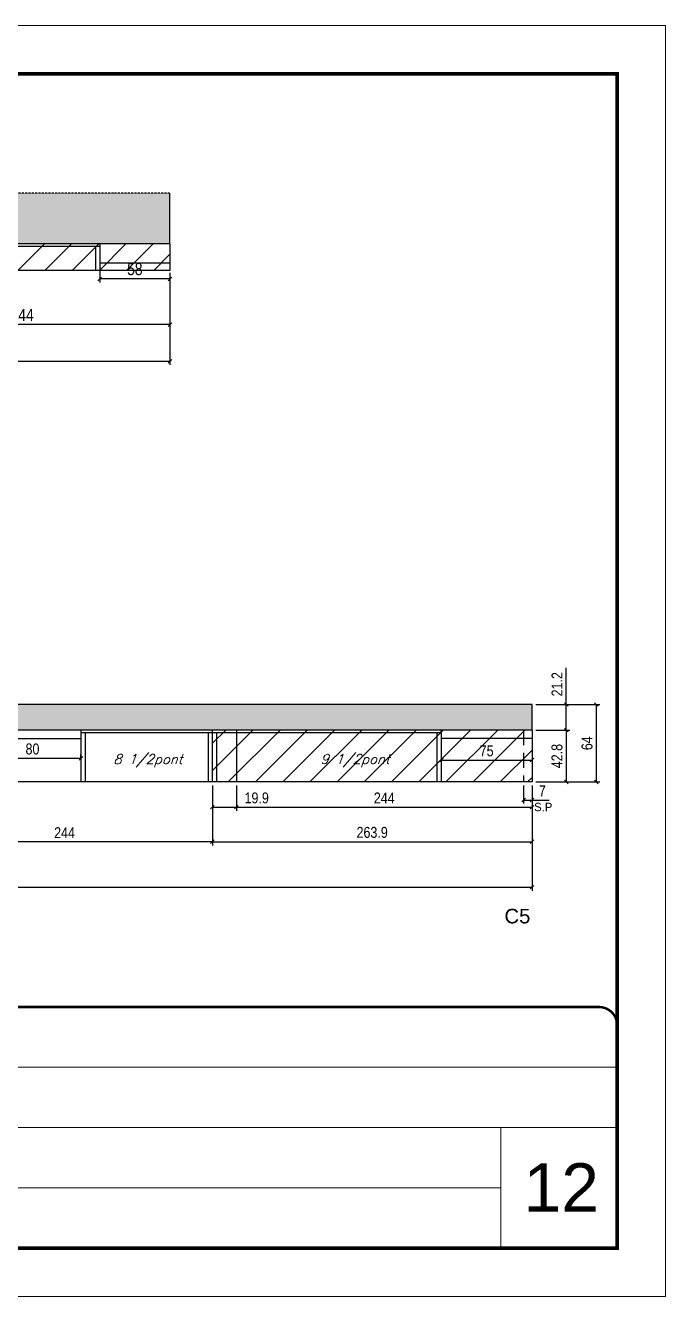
# Model space of a CAD drawing. Extents: x 137137 to 143418, y 10464 to 34486.
# Drawn here: x 142862 to 143391, y 31139 to 32189 of the extents above; entities that cross this region are included whole.
import ezdxf

# ---------------------------------------------------------------- set-up
doc = ezdxf.new("R2010")
doc.units = 0
for name, pattern in [('CONTINUO', [0]), ('DASHED', [0.75, 0.5, -0.25]), ('HIDDEN', [0.375, 0.25, -0.125])]:
    doc.linetypes.add(name, pattern=pattern)
for name, color, linetype in [('5', 5, 'Continuous'), ('COTA', 241, 'Continuous'), ('Painéis', 200, 'Continuous'), ('SARR_2.2x7', 40, 'Continuous'), ('SARR_3.5x7', 81, 'Continuous'), ('texto', 7, 'Continuous')]:
    doc.layers.add(name, color=color, linetype=linetype)
for name, color, linetype, lineweight in [('CARIMBO', 255, 'Continuous', 9), ('Escoras', 2, 'Continuous', 25), ('Folhas', 255, 'Continuous', 9), ('Hachura', 251, 'Continuous', 9), ('SARRAFO DE PRESSAO', 251, 'DASHED', 9)]:
    doc.layers.add(name, color=color, linetype=linetype, lineweight=lineweight)
doc.styles.add('ARIAL', font='arial.ttf')
doc.styles.add('COTA TECNICA', font='techl___.ttf', dxfattribs={"height": 10})
doc.styles.add('COTA TECNICA-50', font='techl___.ttf', dxfattribs={"height": 9})
doc.styles.add('Romans', font='romans.shx')
doc.styles.add('ROMAS860', font='ROMAS860.SHX')
doc.styles.get("Standard").update_dxf_attribs({"font": 'arial.ttf'})
doc.dimstyles.new('COTA PAINEL-50', dxfattribs={"dimtxt": 9, "dimasz": 3, "dimexe": 3, "dimexo": 3, "dimgap": 3, "dimtad": 1, "dimdec": 1, "dimzin": 12, "dimdsep": 46, "dimtxsty": 'COTA TECNICA-50', "dimblk1": 'OBLIQUE', "dimblk2": 'OBLIQUE', "dimsah": 1, "dimcen": 0.9, "dimclrd": 4, "dimclre": 4, "dimclrt": 240, "dimadec": 1, "dimazin": 3, "dimtfac": 1, "dimtdec": 1, "dimtmove": 0, "dimatfit": 3, "dimfxl": 1, "dimtolj": 1, "dimtzin": 12, "dimarcsym": 0})
doc.dimstyles.new('PAINEL', dxfattribs={"dimtxt": 10, "dimasz": 3, "dimexe": 3, "dimexo": 3, "dimgap": 3, "dimtad": 1, "dimdec": 1, "dimzin": 12, "dimdsep": 46, "dimtxsty": 'COTA TECNICA', "dimblk1": 'OBLIQUE', "dimblk2": 'OBLIQUE', "dimsah": 1, "dimcen": 0.9, "dimclrd": 4, "dimclre": 4, "dimclrt": 240, "dimadec": 1, "dimazin": 3, "dimtfac": 1, "dimtdec": 1, "dimtmove": 0, "dimatfit": 3, "dimfxl": 1, "dimtolj": 1, "dimtzin": 12, "dimarcsym": 0})

# ---------------------------------------------------------------- blocks, each defined once
blk = doc.blocks.new('9999999999')
at = {"color": 30, "linetype": 'CONTINUO'}
for p, q in [((98564.6, 34379.6), (99584, 34379.6)), ((98564.6, 34329.8), (99488, 34329.8)), ((99584, 34329.8), (99488, 34329.8)), ((99488, 34329.8), (99488, 34230.2)), ((98564.6, 34280), (99488, 34280))]:
    blk.add_line(p, q, dxfattribs=at)
at = {"color": 30, "linetype": 'CONTINUO', "const_width": 2}
blk.add_lwpolyline([(99584, 34230.2), (99584, 34414.4, 0.414214), (99569, 34429.4), (98229, 34429.4, 0.414214), (98214, 34414.4), (98214, 34245.2, 0.414214), (98229, 34230.2), (99584, 34230.2)], format="xyb", dxfattribs=at)
at = {"layer": 'Folhas'}
blk.add_lwpolyline([(98139, 34190.2), (99624, 34190.2), (99624, 35240.2), (98139, 35240.2)], close=True, dxfattribs=at)
at = {"layer": 'Folhas', "color": 30, "const_width": 3}
blk.add_lwpolyline([(98214, 34230.2), (99584, 34230.2), (99584, 35200.2), (98214, 35200.2)], close=True, dxfattribs=at)
blk = doc.blocks.new('_Oblique')
at = {"color": 0, "linetype": 'ByBlock', "lineweight": -2}
blk.add_line((-0.5, -0.5), (0.5, 0.5), dxfattribs=at)
blk = doc.blocks.new('*D344')
at = {"layer": 'COTA', "color": 4, "linetype": 'ByBlock', "lineweight": -2, "transparency": 16777216}
for p, q in [((142737.7, 31983.2), (142737.7, 31938.5)), ((142981.7, 31983.2), (142981.7, 31938.5)), ((142981.7, 31941.5), (142737.7, 31941.5))]:
    blk.add_line(p, q, dxfattribs=at)
at = {"layer": 'Defpoints', "color": 0, "linetype": 'ByBlock', "transparency": 16777216}
for p in [(142737.7, 31986.2), (142981.7, 31986.2), (142737.7, 31941.5)]:
    blk.add_point(p, dxfattribs=at)
at = {"layer": 'COTA', "color": 4, "linetype": 'ByBlock', "lineweight": -2, "transparency": 16777216, "xscale": 3, "yscale": 3, "zscale": 3, "rotation": 180}
blk.add_blockref('_Oblique', (142737.7, 31941.5), dxfattribs=at)
at = {"layer": 'COTA', "color": 4, "linetype": 'ByBlock', "lineweight": -2, "transparency": 16777216, "xscale": 3, "yscale": 3, "zscale": 3}
blk.add_blockref('_Oblique', (142981.7, 31941.5), dxfattribs=at)
at = {"layer": 'COTA', "color": 240, "linetype": 'ByBlock', "transparency": 16777216, "insert": (142859.7, 31949.5), "char_height": 10, "attachment_point": 5, "style": 'COTA TECNICA'}
blk.add_mtext('\\A1;244', dxfattribs=at)
blk = doc.blocks.new('*D347')
at = {"layer": 'COTA', "color": 4, "linetype": 'ByBlock', "lineweight": -2, "transparency": 16777216}
for p, q in [((142923.7, 31994.2), (142923.7, 31976.2)), ((142981.7, 31984.2), (142981.7, 31976.2)), ((142981.7, 31979.2), (142923.7, 31979.2))]:
    blk.add_line(p, q, dxfattribs=at)
at = {"layer": 'Defpoints', "color": 0, "linetype": 'ByBlock', "transparency": 16777216}
for p in [(142923.7, 31997.2), (142981.7, 31987.2), (142923.7, 31979.2)]:
    blk.add_point(p, dxfattribs=at)
at = {"layer": 'COTA', "color": 4, "linetype": 'ByBlock', "lineweight": -2, "transparency": 16777216, "xscale": 3, "yscale": 3, "zscale": 3, "rotation": 180}
blk.add_blockref('_Oblique', (142923.7, 31979.2), dxfattribs=at)
at = {"layer": 'COTA', "color": 4, "linetype": 'ByBlock', "lineweight": -2, "transparency": 16777216, "xscale": 3, "yscale": 3, "zscale": 3}
blk.add_blockref('_Oblique', (142981.7, 31979.2), dxfattribs=at)
at = {"layer": 'COTA', "color": 240, "linetype": 'ByBlock', "transparency": 16777216, "insert": (142952.7, 31987.3), "char_height": 10, "attachment_point": 5, "style": 'COTA TECNICA'}
blk.add_mtext('\\A1;58', dxfattribs=at)
blk = doc.blocks.new('*D422')
at = {"layer": 'Defpoints', "color": 0, "linetype": 'ByBlock', "transparency": 16777216}
for p in [(142040.7, 31563.7), (143280.6, 31563.7), (143280.6, 31476.8)]:
    blk.add_point(p, dxfattribs=at)
at = {"layer": 'Escoras', "color": 4, "linetype": 'ByBlock', "lineweight": -2, "transparency": 16777216}
for p, q in [((142040.7, 31560.7), (142040.7, 31473.8)), ((143280.6, 31560.7), (143280.6, 31473.8)), ((142040.7, 31476.8), (143280.6, 31476.8))]:
    blk.add_line(p, q, dxfattribs=at)
at = {"layer": 'Escoras', "color": 4, "linetype": 'ByBlock', "lineweight": -2, "transparency": 16777216, "xscale": 3, "yscale": 3, "zscale": 3, "rotation": 180}
blk.add_blockref('_Oblique', (142040.7, 31476.8), dxfattribs=at)
at = {"layer": 'Escoras', "color": 4, "linetype": 'ByBlock', "lineweight": -2, "transparency": 16777216, "xscale": 3, "yscale": 3, "zscale": 3}
blk.add_blockref('_Oblique', (143280.6, 31476.8), dxfattribs=at)
at = {"layer": 'Escoras', "color": 240, "linetype": 'ByBlock', "transparency": 16777216, "insert": (142660.6, 31484.5), "char_height": 9, "attachment_point": 5, "style": 'COTA TECNICA-50'}
blk.add_mtext('\\A1;1239.9', dxfattribs=at)
blk = doc.blocks.new('*D423')
at = {"layer": 'Defpoints', "color": 0, "linetype": 'ByBlock', "transparency": 16777216}
for p in [(143016.7, 31563.7), (143036.6, 31563.7), (143036.6, 31542.9)]:
    blk.add_point(p, dxfattribs=at)
at = {"layer": 'Escoras', "color": 4, "linetype": 'ByBlock', "lineweight": -2, "transparency": 16777216}
for p, q in [((143016.7, 31560.7), (143016.7, 31539.9)), ((143036.6, 31560.7), (143036.6, 31539.9)), ((143016.7, 31542.9), (143036.6, 31542.9)), ((143036.6, 31542.9), (143067, 31542.9))]:
    blk.add_line(p, q, dxfattribs=at)
at = {"layer": 'Escoras', "color": 4, "linetype": 'ByBlock', "lineweight": -2, "transparency": 16777216, "xscale": 3, "yscale": 3, "zscale": 3, "rotation": 180}
blk.add_blockref('_Oblique', (143016.7, 31542.9), dxfattribs=at)
at = {"layer": 'Escoras', "color": 4, "linetype": 'ByBlock', "lineweight": -2, "transparency": 16777216, "xscale": 3, "yscale": 3, "zscale": 3}
blk.add_blockref('_Oblique', (143036.6, 31542.9), dxfattribs=at)
at = {"layer": 'Escoras', "color": 240, "linetype": 'ByBlock', "transparency": 16777216, "insert": (143053.3, 31550.5), "char_height": 9, "attachment_point": 5, "style": 'COTA TECNICA-50'}
blk.add_mtext('\\A1;19.9', dxfattribs=at)
blk = doc.blocks.new('*D424')
at = {"layer": 'Defpoints', "color": 0, "linetype": 'ByBlock', "transparency": 16777216}
for p in [(143036.6, 31563.7), (143280.6, 31563.7), (143280.6, 31542.9)]:
    blk.add_point(p, dxfattribs=at)
at = {"layer": 'Escoras', "color": 4, "linetype": 'ByBlock', "lineweight": -2, "transparency": 16777216}
for p, q in [((143036.6, 31560.7), (143036.6, 31539.9)), ((143280.6, 31560.7), (143280.6, 31539.9)), ((143036.6, 31542.9), (143280.6, 31542.9))]:
    blk.add_line(p, q, dxfattribs=at)
at = {"layer": 'Escoras', "color": 4, "linetype": 'ByBlock', "lineweight": -2, "transparency": 16777216, "xscale": 3, "yscale": 3, "zscale": 3, "rotation": 180}
blk.add_blockref('_Oblique', (143036.6, 31542.9), dxfattribs=at)
at = {"layer": 'Escoras', "color": 4, "linetype": 'ByBlock', "lineweight": -2, "transparency": 16777216, "xscale": 3, "yscale": 3, "zscale": 3}
blk.add_blockref('_Oblique', (143280.6, 31542.9), dxfattribs=at)
at = {"layer": 'Escoras', "color": 240, "linetype": 'ByBlock', "transparency": 16777216, "insert": (143158.6, 31550.5), "char_height": 9, "attachment_point": 5, "style": 'COTA TECNICA-50'}
blk.add_mtext('\\A1;244', dxfattribs=at)
blk = doc.blocks.new('*D425')
at = {"layer": 'Defpoints', "color": 0, "linetype": 'ByBlock', "transparency": 16777216}
for p in [(143016.7, 31563.7), (143280.6, 31563.7), (143280.6, 31514.3)]:
    blk.add_point(p, dxfattribs=at)
at = {"layer": 'Escoras', "color": 4, "linetype": 'ByBlock', "lineweight": -2, "transparency": 16777216}
for p, q in [((143016.7, 31560.7), (143016.7, 31511.3)), ((143280.6, 31560.7), (143280.6, 31511.3)), ((143016.7, 31514.3), (143280.6, 31514.3))]:
    blk.add_line(p, q, dxfattribs=at)
at = {"layer": 'Escoras', "color": 4, "linetype": 'ByBlock', "lineweight": -2, "transparency": 16777216, "xscale": 3, "yscale": 3, "zscale": 3, "rotation": 180}
blk.add_blockref('_Oblique', (143016.7, 31514.3), dxfattribs=at)
at = {"layer": 'Escoras', "color": 4, "linetype": 'ByBlock', "lineweight": -2, "transparency": 16777216, "xscale": 3, "yscale": 3, "zscale": 3}
blk.add_blockref('_Oblique', (143280.6, 31514.3), dxfattribs=at)
at = {"layer": 'Escoras', "color": 240, "linetype": 'ByBlock', "transparency": 16777216, "insert": (143148.6, 31522), "char_height": 9, "attachment_point": 5, "style": 'COTA TECNICA-50'}
blk.add_mtext('\\A1;263.9', dxfattribs=at)
blk = doc.blocks.new('*D426')
at = {"layer": 'Defpoints', "color": 0, "linetype": 'ByBlock', "transparency": 16777216}
for p in [(142772.7, 31563.7), (143016.7, 31563.7), (142772.7, 31514.3)]:
    blk.add_point(p, dxfattribs=at)
at = {"layer": 'Escoras', "color": 4, "linetype": 'ByBlock', "lineweight": -2, "transparency": 16777216}
for p, q in [((142772.7, 31560.7), (142772.7, 31511.3)), ((143016.7, 31560.7), (143016.7, 31511.3)), ((143016.7, 31514.3), (142772.7, 31514.3))]:
    blk.add_line(p, q, dxfattribs=at)
at = {"layer": 'Escoras', "color": 4, "linetype": 'ByBlock', "lineweight": -2, "transparency": 16777216, "xscale": 3, "yscale": 3, "zscale": 3, "rotation": 180}
blk.add_blockref('_Oblique', (142772.7, 31514.3), dxfattribs=at)
at = {"layer": 'Escoras', "color": 4, "linetype": 'ByBlock', "lineweight": -2, "transparency": 16777216, "xscale": 3, "yscale": 3, "zscale": 3}
blk.add_blockref('_Oblique', (143016.7, 31514.3), dxfattribs=at)
at = {"layer": 'Escoras', "color": 240, "linetype": 'ByBlock', "transparency": 16777216, "insert": (142894.7, 31521.8), "char_height": 9, "attachment_point": 5, "style": 'COTA TECNICA-50'}
blk.add_mtext('\\A1;244', dxfattribs=at)
blk = doc.blocks.new('*D430')
at = {"layer": 'Defpoints', "color": 0, "linetype": 'ByBlock', "transparency": 16777216}
for p in [(143205.6, 31588.4), (143280.6, 31588.4), (143280.6, 31581.8)]:
    blk.add_point(p, dxfattribs=at)
at = {"layer": 'Escoras', "color": 4, "linetype": 'ByBlock', "lineweight": -2, "transparency": 16777216}
for p, q in [((143205.6, 31585.4), (143205.6, 31578.8)), ((143280.6, 31585.4), (143280.6, 31578.8)), ((143205.6, 31581.8), (143280.6, 31581.8))]:
    blk.add_line(p, q, dxfattribs=at)
at = {"layer": 'Escoras', "color": 4, "linetype": 'ByBlock', "lineweight": -2, "transparency": 16777216, "xscale": 3, "yscale": 3, "zscale": 3, "rotation": 180}
blk.add_blockref('_Oblique', (143205.6, 31581.8), dxfattribs=at)
at = {"layer": 'Escoras', "color": 4, "linetype": 'ByBlock', "lineweight": -2, "transparency": 16777216, "xscale": 3, "yscale": 3, "zscale": 3}
blk.add_blockref('_Oblique', (143280.6, 31581.8), dxfattribs=at)
at = {"layer": 'Escoras', "color": 240, "linetype": 'ByBlock', "transparency": 16777216, "insert": (143243.1, 31589.4), "char_height": 9, "attachment_point": 5, "style": 'COTA TECNICA-50'}
blk.add_mtext('\\A1;75', dxfattribs=at)
blk = doc.blocks.new('*D281')
at = {"layer": 'Defpoints', "color": 0, "linetype": 'ByBlock', "transparency": 16777216}
for p in [(143273.6, 31563.7), (143280.6, 31563.7), (143280.6, 31548.8)]:
    blk.add_point(p, dxfattribs=at)
at = {"layer": 'Escoras', "color": 4, "linetype": 'ByBlock', "lineweight": -2, "transparency": 16777216}
for p, q in [((143273.6, 31560.7), (143273.6, 31545.8)), ((143280.6, 31560.7), (143280.6, 31545.8)), ((143273.6, 31548.8), (143280.6, 31548.8)), ((143280.6, 31548.8), (143294.7, 31548.8))]:
    blk.add_line(p, q, dxfattribs=at)
at = {"layer": 'Escoras', "color": 4, "linetype": 'ByBlock', "lineweight": -2, "transparency": 16777216, "xscale": 3, "yscale": 3, "zscale": 3, "rotation": 180}
blk.add_blockref('_Oblique', (143273.6, 31548.8), dxfattribs=at)
at = {"layer": 'Escoras', "color": 4, "linetype": 'ByBlock', "lineweight": -2, "transparency": 16777216, "xscale": 3, "yscale": 3, "zscale": 3}
blk.add_blockref('_Oblique', (143280.6, 31548.8), dxfattribs=at)
at = {"layer": 'Escoras', "color": 240, "linetype": 'ByBlock', "transparency": 16777216, "insert": (143289.1, 31556.4), "char_height": 9, "attachment_point": 5, "style": 'COTA TECNICA-50'}
blk.add_mtext('\\A1;7', dxfattribs=at)
blk = doc.blocks.new('*D435')
at = {"layer": 'Defpoints', "color": 0, "linetype": 'ByBlock', "transparency": 16777216}
for p in [(143280.6, 31606.5), (143280.6, 31563.7), (143308.8, 31563.7)]:
    blk.add_point(p, dxfattribs=at)
at = {"layer": 'Escoras', "color": 4, "linetype": 'ByBlock', "lineweight": -2, "transparency": 16777216}
for p, q in [((143283.6, 31606.5), (143311.8, 31606.5)), ((143308.8, 31606.5), (143308.8, 31563.7)), ((143283.6, 31563.7), (143311.8, 31563.7))]:
    blk.add_line(p, q, dxfattribs=at)
at = {"layer": 'Escoras', "color": 4, "linetype": 'ByBlock', "lineweight": -2, "transparency": 16777216, "xscale": 3, "yscale": 3, "zscale": 3}
for p, rotation in [((143308.8, 31606.5), 90), ((143308.8, 31563.7), 270)]:
    blk.add_blockref('_Oblique', p, dxfattribs=dict(at, rotation=rotation))
at = {"layer": 'Escoras', "color": 240, "linetype": 'ByBlock', "transparency": 16777216, "insert": (143301.2, 31585.1), "char_height": 9, "attachment_point": 5, "rotation": 90, "style": 'COTA TECNICA-50'}
blk.add_mtext('\\A1;42.8', dxfattribs=at)
blk = doc.blocks.new('*D436')
at = {"layer": 'Defpoints', "color": 0, "linetype": 'ByBlock', "transparency": 16777216}
for p in [(143280.6, 31627.7), (143308.8, 31627.7), (143280.6, 31606.5)]:
    blk.add_point(p, dxfattribs=at)
at = {"layer": 'Escoras', "color": 4, "linetype": 'ByBlock', "lineweight": -2, "transparency": 16777216}
for p, q in [((143308.8, 31627.7), (143308.8, 31658.1)), ((143283.6, 31627.7), (143311.8, 31627.7)), ((143308.8, 31606.5), (143308.8, 31627.7)), ((143283.6, 31606.5), (143311.8, 31606.5))]:
    blk.add_line(p, q, dxfattribs=at)
at = {"layer": 'Escoras', "color": 4, "linetype": 'ByBlock', "lineweight": -2, "transparency": 16777216, "xscale": 3, "yscale": 3, "zscale": 3}
for p, rotation in [((143308.8, 31627.7), 90), ((143308.8, 31606.5), 270)]:
    blk.add_blockref('_Oblique', p, dxfattribs=dict(at, rotation=rotation))
at = {"layer": 'Escoras', "color": 240, "linetype": 'ByBlock', "transparency": 16777216, "insert": (143301.2, 31644.4), "char_height": 9, "attachment_point": 5, "rotation": 90, "style": 'COTA TECNICA-50'}
blk.add_mtext('\\A1;21.2', dxfattribs=at)
blk = doc.blocks.new('*D437')
at = {"layer": 'Defpoints', "color": 0, "linetype": 'ByBlock', "transparency": 16777216}
for p in [(143280.6, 31627.7), (143280.6, 31563.7), (143333.6, 31563.7)]:
    blk.add_point(p, dxfattribs=at)
at = {"layer": 'Escoras', "color": 4, "linetype": 'ByBlock', "lineweight": -2, "transparency": 16777216}
for p, q in [((143283.6, 31627.7), (143336.6, 31627.7)), ((143333.6, 31627.7), (143333.6, 31563.7)), ((143283.6, 31563.7), (143336.6, 31563.7))]:
    blk.add_line(p, q, dxfattribs=at)
at = {"layer": 'Escoras', "color": 4, "linetype": 'ByBlock', "lineweight": -2, "transparency": 16777216, "xscale": 3, "yscale": 3, "zscale": 3}
for p, rotation in [((143333.6, 31627.7), 90), ((143333.6, 31563.7), 270)]:
    blk.add_blockref('_Oblique', p, dxfattribs=dict(at, rotation=rotation))
at = {"layer": 'Escoras', "color": 240, "linetype": 'ByBlock', "transparency": 16777216, "insert": (143326, 31595.7), "char_height": 9, "attachment_point": 5, "rotation": 90, "style": 'COTA TECNICA-50'}
blk.add_mtext('\\A1;64', dxfattribs=at)
blk = doc.blocks.new('*D438')
at = {"layer": 'Defpoints', "color": 0, "linetype": 'ByBlock', "transparency": 16777216}
for p in [(142828.2, 31583.3), (142908.2, 31583.3), (142908.2, 31580.2)]:
    blk.add_point(p, dxfattribs=at)
at = {"layer": 'Escoras', "color": 4, "linetype": 'ByBlock', "lineweight": -2, "transparency": 16777216}
for p, q in [((142908.2, 31583.2), (142908.2, 31586.3)), ((142828.2, 31583.3), (142908.2, 31583.3))]:
    blk.add_line(p, q, dxfattribs=at)
at = {"layer": 'Escoras', "color": 4, "linetype": 'ByBlock', "lineweight": -2, "transparency": 16777216, "xscale": 3, "yscale": 3, "zscale": 3, "rotation": 180}
blk.add_blockref('_Oblique', (142828.2, 31583.3), dxfattribs=at)
at = {"layer": 'Escoras', "color": 4, "linetype": 'ByBlock', "lineweight": -2, "transparency": 16777216, "xscale": 3, "yscale": 3, "zscale": 3}
blk.add_blockref('_Oblique', (142908.2, 31583.3), dxfattribs=at)
at = {"layer": 'Escoras', "color": 240, "linetype": 'ByBlock', "transparency": 16777216, "insert": (142868.2, 31590.9), "char_height": 9, "attachment_point": 5, "style": 'COTA TECNICA-50'}
blk.add_mtext('\\A1;80', dxfattribs=at)
blk = doc.blocks.new('*D2122')
at = {"layer": 'COTA', "color": 4, "lineweight": -2, "ltscale": 25, "transparency": 16777216}
for p, q in [((142305.7, 31983.2), (142305.7, 31908.2)), ((142981.7, 31983.2), (142981.7, 31908.2)), ((142305.7, 31911.2), (142981.7, 31911.2))]:
    blk.add_line(p, q, dxfattribs=at)
at = {"layer": 'Defpoints', "color": 0, "ltscale": 25, "transparency": 16777216}
for p in [(142305.7, 31986.2), (142981.7, 31986.2), (142981.7, 31911.2)]:
    blk.add_point(p, dxfattribs=at)
at = {"layer": 'COTA', "color": 4, "lineweight": -2, "ltscale": 25, "transparency": 16777216, "xscale": 3, "yscale": 3, "zscale": 3, "rotation": 180}
blk.add_blockref('_Oblique', (142305.7, 31911.2), dxfattribs=at)
at = {"layer": 'COTA', "color": 4, "lineweight": -2, "ltscale": 25, "transparency": 16777216, "xscale": 3, "yscale": 3, "zscale": 3}
blk.add_blockref('_Oblique', (142981.7, 31911.2), dxfattribs=at)
at = {"layer": 'COTA', "color": 240, "ltscale": 25, "transparency": 16777216, "insert": (142643.7, 31919.3), "char_height": 10, "attachment_point": 5, "style": 'COTA TECNICA'}
blk.add_mtext('\\A1;676', dxfattribs=at)

msp = doc.modelspace()

# ---------------------------------------------------------------- hatches: boundary and pattern name
at = {"layer": 'COTA', "linetype": 'DASHED', "ltscale": 0.3}
h = msp.add_hatch(dxfattribs=at)
h.set_pattern_fill('AR-CONC', color=256, scale=0.03)
h.set_pattern_definition([(50, (12882.279, 5218.0125), (5.46554007, -0.47817257), [0.5715, -6.2865]), (355, (12882.279, 5218.0125), (-1.05730264, 5.73170536), [0.4572, -5.02921753]), (100.4514447, (12882.7346, 5217.9726), (4.40823741, 5.25353256), [0.48570026, -5.34270734]), (46.1842, (12882.279, 5219.5365), (8.13237123, -1.26126984), [0.85725, -9.42975]), (96.6355576, (12882.957, 5219.431), (7.122124, 7.42278374), [0.7285507, -8.01406824]), (351.184151, (12882.279, 5219.5365), (7.122124, 7.42278374), [0.685799, -7.54379196]), (21, (12883.041, 5219.1555), (4.54843174, -3.06795595), [0.5715, -6.2865]), (326, (12883.041, 5219.1555), (1.85406085, 5.52563898), [0.4572, -5.0292]), (71.451445, (12883.42, 5218.9), (6.40249258, 2.45768307), [0.48570026, -5.34269813]), (37.5, (12882.2792, 5218.0125), (0.092658098, 2.536651166), [0, -4.96824, 0, -5.1054, 0, -5.04825]), (7.5, (12882.2792, 5218.0125), (2.004589875, 3.005417245), [0, -2.91084, 0, -4.85394, 0, -1.92405]), (327.5, (12880.58, 5218.0125), (4.067717855, -0.17186232), [0, -1.905, 0, -5.9436, 0, -7.8867]), (317.5, (12879.818, 5218.0125), (4.44387544, 0.76279473), [0, -2.4765, 0, -3.94716, 0, -5.6007])])
h.paths.add_polyline_path([(142305.7, 32008.19), (142424.7, 32008.19), (142424.7, 32028.99), (142493.7, 32028.99), (142818.7, 32028.99), (142818.7, 32008.19), (142981.7, 32008.19), (142981.7, 32050.19), (142493.7, 32050.19), (142053.2, 32050.19), (142053.2, 32028.99), (142156.7, 32028.99), (142156.7, 32008.19), (142275.7, 32008.19), (142275.7, 31966.19), (142305.7, 31966.19)])
h.paths.add_polyline_path([(142204.51, 32021.87), (142227.32, 32021.87), (142227.32, 32042.46), (142204.51, 32042.46)], flags=24)
h.paths.add_polyline_path([(142353.51, 32021.87), (142376.32, 32021.87), (142376.32, 32042.46), (142353.51, 32042.46)], flags=24)
h.paths.add_polyline_path([(142854.34, 32010.88), (142854.34, 32044.81), (142833.76, 32044.81), (142833.76, 32010.88)], flags=24)
at = {"layer": 'COTA', "linetype": 'ByBlock'}
h = msp.add_hatch(dxfattribs=at)
h.set_pattern_fill('AR-CONC', color=256, scale=0.03)
h.set_pattern_definition([(50, (12429.233, 4795.563), (5.46554007, -0.47817257), [0.5715, -6.2865]), (355, (12429.233, 4795.563), (-1.05730264, 5.73170536), [0.4572, -5.02921753]), (100.4514447, (12429.6885, 4795.523), (4.40823741, 5.25353256), [0.48570026, -5.34270734]), (46.1842, (12429.233, 4797.087), (8.13237123, -1.26126984), [0.85725, -9.42975]), (96.6355576, (12429.911, 4796.982), (7.122124, 7.42278374), [0.7285507, -8.01406824]), (351.184151, (12429.233, 4797.087), (7.122124, 7.42278374), [0.685799, -7.54379196]), (21, (12429.995, 4796.706), (4.54843174, -3.06795595), [0.5715, -6.2865]), (326, (12429.995, 4796.706), (1.85406085, 5.52563898), [0.4572, -5.0292]), (71.451445, (12430.374, 4796.4503), (6.40249258, 2.45768307), [0.48570026, -5.34269813]), (37.5, (12429.233, 4795.563), (0.092658098, 2.536651166), [0, -4.96824, 0, -5.1054, 0, -5.04825]), (7.5, (12429.233, 4795.563), (2.004589875, 3.005417245), [0, -2.91084, 0, -4.85394, 0, -1.92405]), (327.5, (12427.5337, 4795.563), (4.067717855, -0.17186232), [0, -1.905, 0, -5.9436, 0, -7.8867]), (317.5, (12426.7717, 4795.563), (4.44387544, 0.76279473), [0, -2.4765, 0, -3.94716, 0, -5.6007])])
h.paths.add_polyline_path([(142040.65, 31627.74), (142040.65, 31606.54), (143280.55, 31606.54), (143280.55, 31627.74)])
at = {"layer": 'Hachura', "linetype": 'ByBlock'}
h = msp.add_hatch(dxfattribs=at)
h.set_pattern_fill('ANSI31', color=256, scale=5)
h.set_pattern_definition([(45, (12882.279, 5218.012), (-11.2253202, 11.2253202), [])])
h.paths.add_polyline_path([(142818.7, 31986.19), (142937.7, 31986.19), (142981.7, 31986.19), (142981.7, 32008.19), (142818.7, 32008.19), (142818.7, 32028.99), (142737.7, 32028.99), (142737.7, 31986.19)])
h = msp.add_hatch(dxfattribs=at)
h.set_pattern_fill('ANSI31', color=256, scale=5)
h.set_pattern_definition([(45, (13415.276, 4795.563), (-11.2253202, 11.2253202), [])])
h.paths.add_polyline_path([(143280.55, 31563.74), (143280.55, 31606.54), (143016.65, 31606.54), (143016.65, 31563.74)])

# ---------------------------------------------------------------- linework, layer by layer
at = {"layer": 'COTA', "linetype": 'DASHED', "ltscale": 0.3}
msp.add_line((142981.7, 32050.19), (142493.7, 32050.19), dxfattribs=at)
at = {"layer": 'COTA', "ltscale": 0.3}
msp.add_line((142981.7, 32008.19), (142981.7, 32050.19), dxfattribs=at)
at = {"layer": 'COTA', "linetype": 'ByBlock'}
for p, q in [((143280.55, 31627.74), (142040.65, 31627.74)), ((143280.55, 31606.54), (143280.55, 31627.74))]:
    msp.add_line(p, q, dxfattribs=at)
at = {"layer": 'Escoras', "linetype": 'ByBlock'}
msp.add_line((142981.7, 32008.19), (142981.7, 32008.19), dxfattribs=at)
at = {"layer": 'Painéis', "linetype": 'ByBlock'}
for p, q in [((142981.7, 32008.19), (142818.7, 32008.19)), ((142938.7, 32008.19), (142937.7, 32008.19)), ((142981.7, 32008.19), (142981.7, 31986.19)), ((142937.7, 31986.19), (142818.7, 31986.19)), ((142981.7, 31986.19), (142937.7, 31986.19)), ((143280.55, 31606.54), (142040.65, 31606.54)), ((143016.65, 31606.54), (143016.65, 31563.74)), ((143036.55, 31606.54), (143036.55, 31563.74)), ((143280.55, 31606.54), (143280.55, 31563.74)), ((143280.55, 31563.74), (142040.65, 31563.74))]:
    msp.add_line(p, q, dxfattribs=at)
at = {"layer": 'SARR_2.2x7', "linetype": 'Continuous'}
for p, q in [((142923.7, 32005.99), (142818.7, 32005.99)), ((142981.7, 31992.19), (142923.7, 31992.19)), ((143205.55, 31604.34), (143205.55, 31606.54)), ((143016.65, 31604.34), (142908.15, 31604.34)), ((143205.55, 31604.34), (143016.65, 31604.34)), ((143280.55, 31599.54), (143205.55, 31599.54))]:
    msp.add_line(p, q, dxfattribs=at)
at = {"layer": 'SARR_2.2x7', "linetype": 'HIDDEN', "ltscale": 50}
msp.add_line((143273.55, 31606.54), (143273.55, 31563.74), dxfattribs=at)
at = {"layer": 'SARR_2.2x7', "linetype": 'Continuous', "ltscale": 50}
for p, q in [((142828.15, 31599.54), (142869.15, 31599.54)), ((142869.15, 31599.54), (142908.15, 31599.54))]:
    msp.add_line(p, q, dxfattribs=at)
at = {"layer": 'SARR_3.5x7'}
for p, q in [((142920.16, 32006), (142920.16, 31986.2)), ((142923.7, 32008.19), (142923.7, 31986.19)), ((142908.15, 31606.54), (142908.15, 31563.74)), ((142911.7, 31604.35), (142911.7, 31563.74)), ((143013.2, 31604.34), (143013.2, 31563.74)), ((143020.2, 31604.34), (143020.2, 31563.74)), ((143202.1, 31604.34), (143202.1, 31563.74)), ((143205.55, 31604.34), (143205.55, 31563.74))]:
    msp.add_line(p, q, dxfattribs=at)

# ---------------------------------------------------------------- block references
at = {"layer": 'SARRAFO DE PRESSAO', "color": 6, "linetype": 'ByBlock'}
msp.add_blockref('9999999999', (43766.81, -3051.58), dxfattribs=at)

# ---------------------------------------------------------------- texts
at = {"layer": '5', "linetype": 'Continuous'}
msp.add_text('C5', height=12, rotation=0.00004, dxfattribs=at).set_placement((143257.79, 31446.89))
at = {"layer": 'CARIMBO', "style": 'ARIAL'}
msp.add_text('12', height=40, dxfattribs=at).set_placement((143273.65, 31208.77))
at = {"layer": 'texto', "color": 2, "char_height": 8, "attachment_point": 5, "style": 'Romans'}
for s, insert in [('{\\Q19;\\C256;8 1/2pont}', (142963.49, 31581.27)), ('{\\Q19;\\C256;9 1/2pont}', (143134.46, 31581.27))]:
    msp.add_mtext(s, dxfattribs=dict(at, insert=insert))
at = {"layer": 'texto', "color": 4, "insert": (143289.85, 31542.99), "char_height": 7, "attachment_point": 5, "style": 'ROMAS860'}
msp.add_mtext('S.P', dxfattribs=at)

# ---------------------------------------------------------------- dimensions: what is measured, and where the dimension line sits
at = {"layer": 'COTA', "linetype": 'ByBlock'}
for base, p1, p2, picture, middle in [((142923.7, 31979.2), (142981.7, 31987.19), (142923.7, 31997.19), '*D347', (142952.7, 31987.33)), ((142737.7, 31941.47), (142981.7, 31986.19), (142737.7, 31986.19), '*D344', (142859.7, 31949.55))]:
    dim = msp.add_linear_dim(base=base, p1=p1, p2=p2, angle=180, dimstyle='PAINEL', override={"dimtmove": 1}, dxfattribs=at)
    dim.commit()
    dim.dimension.update_dxf_attribs({"geometry": picture, "text_midpoint": middle})
at = {"layer": 'COTA', "ltscale": 25}
dim = msp.add_linear_dim(base=(142981.7, 31911.19), p1=(142305.7, 31986.19), p2=(142981.7, 31986.19), dimstyle='PAINEL', dxfattribs=at)
dim.commit()
dim.dimension.update_dxf_attribs({"geometry": '*D2122', "text_midpoint": (142643.7, 31919.29)})
at = {"layer": 'Escoras', "linetype": 'ByBlock'}
for base, p1, p2, picture, middle in [((143308.77, 31627.74), (143280.55, 31606.54), (143280.55, 31627.74), '*D436', (143301.21, 31644.42)), ((143333.6, 31563.74), (143280.55, 31627.74), (143280.55, 31563.74), '*D437', (143326.01, 31595.74)), ((143308.77, 31563.74), (143280.55, 31606.54), (143280.55, 31563.74), '*D435', (143301.18, 31585.14))]:
    dim = msp.add_linear_dim(base=base, p1=p1, p2=p2, angle=90, dimstyle='COTA PAINEL-50', override={"dimarcsym": 1}, dxfattribs=at)
    dim.commit()
    dim.dimension.update_dxf_attribs({"geometry": picture, "text_midpoint": middle})
for base, p1, p2, picture, middle in [((142908.15, 31583.27), (142828.15, 31583.27), (142908.15, 31580.19), '*D438', (142868.15, 31590.88)), ((143280.55, 31581.85), (143205.55, 31588.38), (143280.55, 31588.38), '*D430', (143243.05, 31589.45)), ((143280.55, 31476.8), (142040.65, 31563.74), (143280.55, 31563.74), '*D422', (142660.6, 31484.52)), ((142772.65, 31514.27), (143016.65, 31563.74), (142772.65, 31563.74), '*D426', (142894.65, 31521.84)), ((143036.55, 31542.91), (143016.65, 31563.74), (143036.55, 31563.74), '*D423', (143053.28, 31550.49)), ((143280.55, 31514.27), (143016.65, 31563.74), (143280.55, 31563.74), '*D425', (143148.6, 31521.99)), ((143280.55, 31542.91), (143036.55, 31563.74), (143280.55, 31563.74), '*D424', (143158.55, 31550.48)), ((143280.55, 31548.8), (143273.55, 31563.74), (143280.55, 31563.74), '*D281', (143289.13, 31556.36))]:
    dim = msp.add_linear_dim(base=base, p1=p1, p2=p2, dimstyle='COTA PAINEL-50', override={"dimarcsym": 1}, dxfattribs=at)
    dim.commit()
    dim.dimension.update_dxf_attribs({"geometry": picture, "text_midpoint": middle})

doc.saveas('drawing.dxf')
